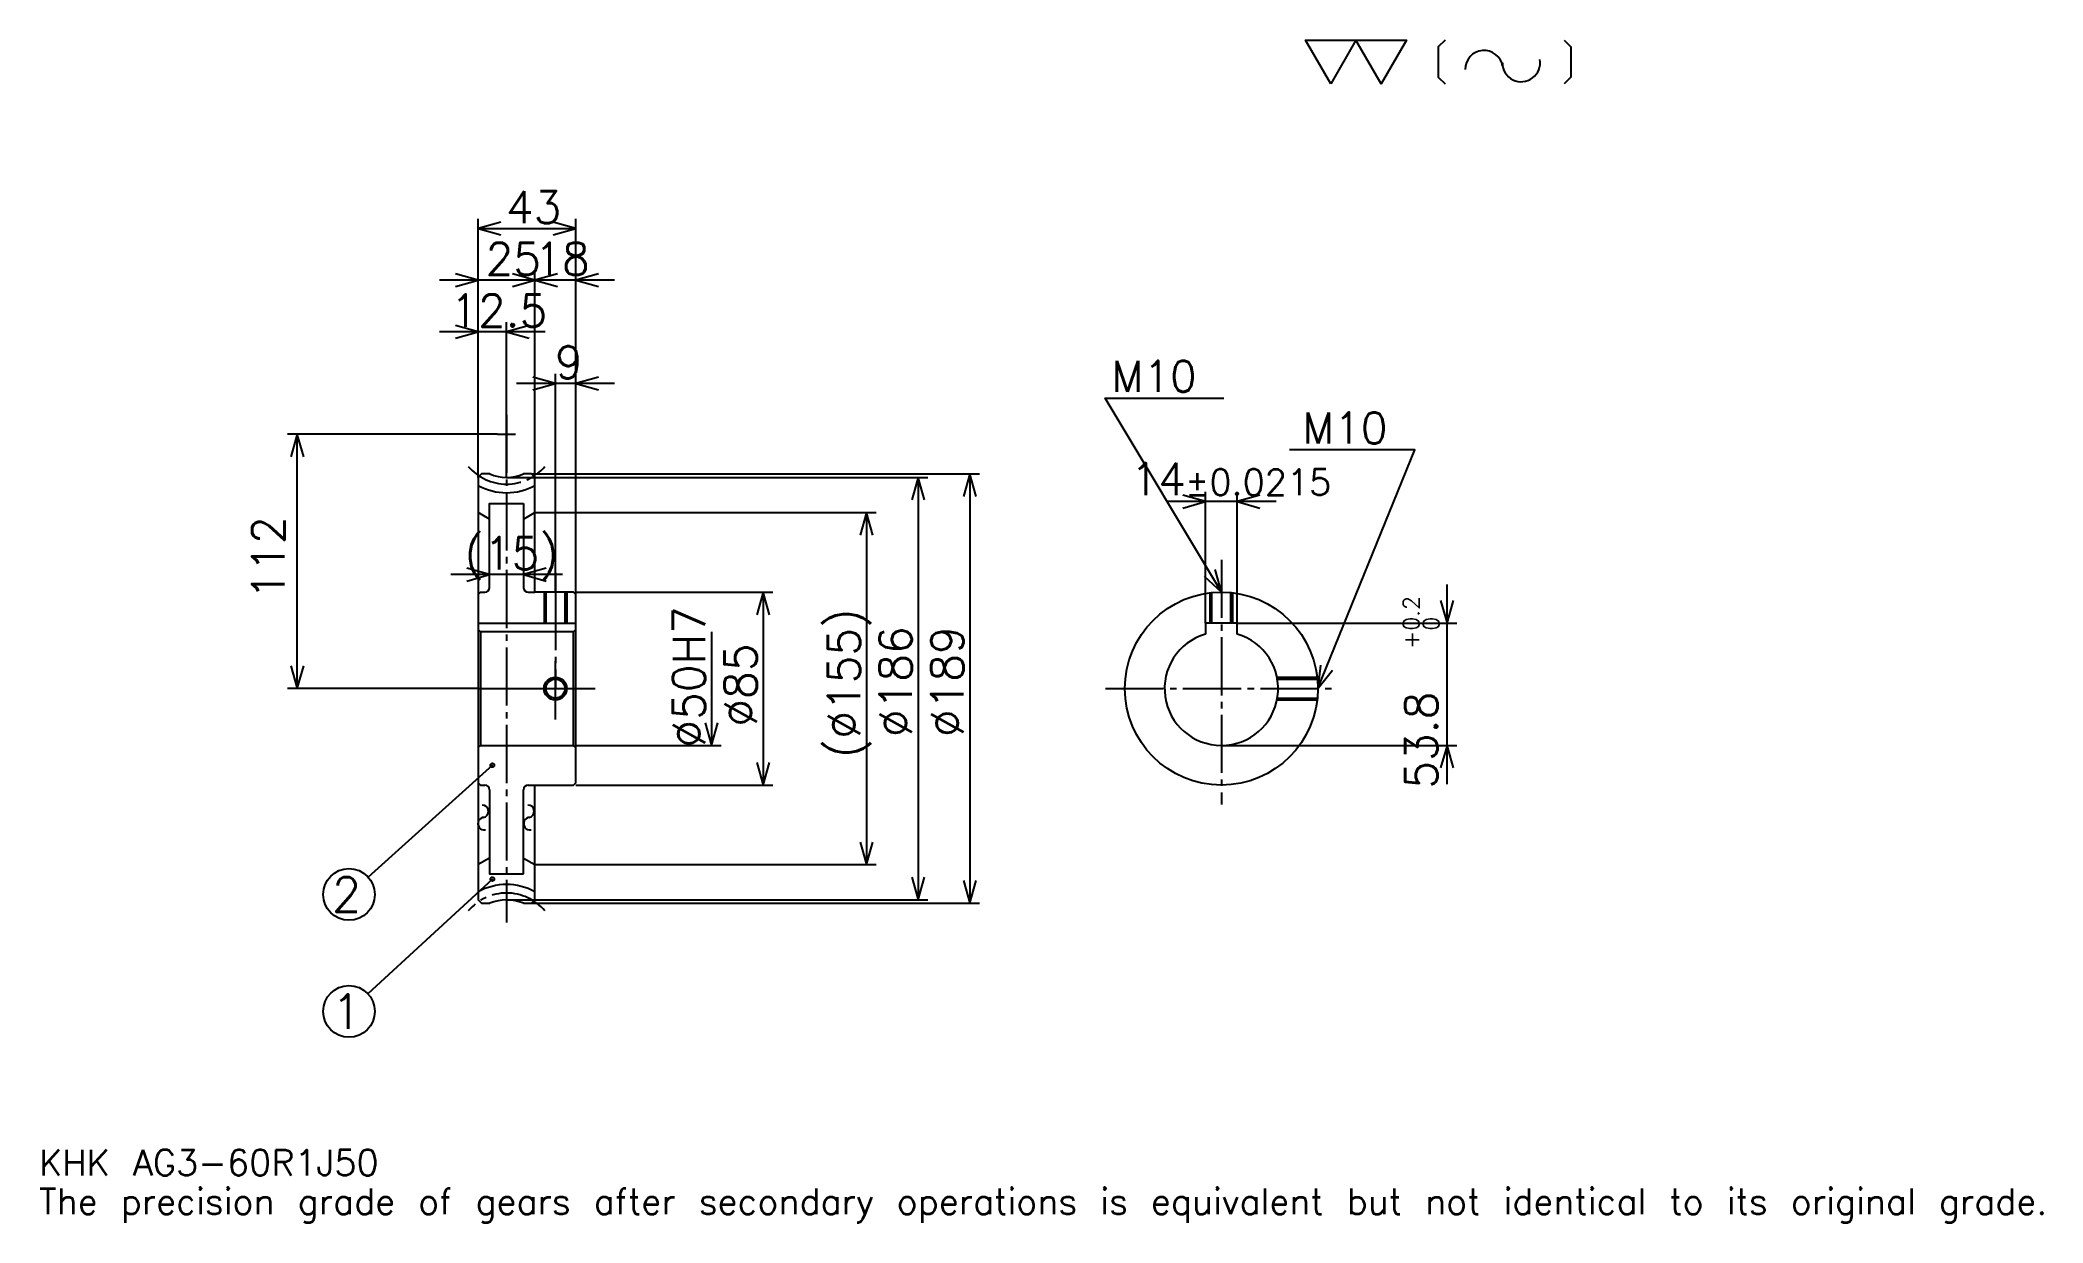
# Model space of a CAD drawing. Extents: x 29 to 911, y 10 to 531.
import ezdxf

# ---------------------------------------------------------------- set-up
doc = ezdxf.new("R2010")
doc.units = 0
doc.linetypes.add('DASHDOT', pattern=[34.133332, 25.6, -2.844444, 2.844444, -2.844444])
doc.layers.get('0').update_dxf_attribs({"linetype": 'CONTINUOUS'})
doc.layers.add('DASHDOT', color=6, linetype='DASHDOT')
doc.styles.add('KANJI', font='TXT', dxfattribs={"bigfont": 'BIGFONT'})

msp = doc.modelspace()

# ---------------------------------------------------------------- linework, layer by layer
at = {"color": 5}
for p, q in [((221.866684, 340.186127), (221.866684, 452.541687)), ((264.866699, 340.186127), (264.866699, 452.541687)), ((221.866684, 448.275024), (264.866699, 448.275024)), ((263.93335, 425.51947), (204.800018, 425.51947)), ((281.93335, 425.51947), (229.800018, 425.51947)), ((246.866684, 340.186127), (246.866684, 429.786133)), ((234.366684, 357.686127), (234.366684, 407.030579)), ((251.43335, 402.763916), (204.800018, 402.763916)), ((281.93335, 380.008362), (238.800018, 380.008362)), ((255.866684, 340.186127), (255.866684, 384.275024)), ((230.400024, 357.686127), (137.955566, 357.686127)), ((142.222229, 245.686127), (142.222229, 357.686127)), ((234.366684, 338.686127), (234.366684, 357.686127)), ((221.866684, 338.686127), (221.866684, 340.186127)), ((234.366684, 338.686127), (264.866699, 338.686127)), ((245.366684, 340.186127), (264.866699, 340.186127)), ((246.866684, 338.686127), (246.866684, 340.186127)), ((255.866684, 288.186127), (255.866684, 340.186127)), ((255.866684, 288.186127), (255.866684, 340.186127)), ((264.866699, 340.186127), (442.64447, 340.186127)), ((264.866699, 287.186127), (264.866699, 340.186127)), ((264.866699, 338.686127), (419.888916, 338.686127)), ((415.622253, 338.686127), (415.622253, 152.686127)), ((438.377808, 340.186127), (438.377808, 151.186127)), ((573.211121, 328.008362), (525.077759, 328.008362)), ((542.14447, 274.486115), (542.14447, 332.275024)), ((556.14447, 274.486115), (556.14447, 332.275024)), ((246.866684, 323.186127), (264.866699, 323.186127)), ((264.866699, 323.186127), (397.133362, 323.186127)), ((392.866699, 323.186127), (392.866699, 168.186127)), ((258.93335, 295.875), (209.800018, 295.875)), ((648.533325, 203.619461), (648.533325, 291.552795)), ((264.866699, 288.186127), (351.622253, 288.186127)), ((347.355591, 288.186127), (347.355591, 203.186127)), ((556.14447, 274.486115), (652.799988, 274.486115)), ((324.600037, 270.686127), (324.600037, 220.686127)), ((221.866684, 245.686127), (137.955566, 245.686127)), ((264.866699, 220.686127), (328.866699, 220.686127)), ((549.14447, 220.686127), (652.799988, 220.686127)), ((228.116684, 211.936127), (173.430573, 162.6633)), ((264.866699, 203.186127), (351.622253, 203.186127)), ((246.866684, 168.186127), (264.866699, 168.186127)), ((264.866699, 168.186127), (397.133362, 168.186127)), ((228.116684, 161.811127), (173.339417, 111.26326)), ((234.366684, 152.686127), (264.866699, 152.686127)), ((245.366684, 151.186127), (264.866699, 151.186127)), ((264.866699, 152.686127), (419.888916, 152.686127)), ((264.866699, 151.186127), (442.64447, 151.186127))]:
    msp.add_line(p, q, dxfattribs=at)
at = {"color": 4}
for p, q in [((241.866684, 327.186127), (241.866684, 290.186127)), ((226.866684, 320.299377), (221.866684, 323.186127)), ((241.866684, 320.299377), (246.866684, 323.186127)), ((243.866684, 288.186127), (246.866684, 288.186127)), ((221.866684, 274.486115), (264.866699, 274.486115)), ((264.866699, 271.686127), (263.866699, 270.686127)), ((221.866684, 219.686127), (222.866684, 220.686127)), ((264.866699, 219.686127), (263.866699, 220.686127)), ((243.866684, 203.186127), (246.866684, 203.186127)), ((241.866684, 164.186127), (241.866684, 201.186127)), ((226.866684, 171.072876), (221.866684, 168.186127)), ((241.866684, 171.072876), (246.866684, 168.186127))]:
    msp.add_line(p, q, dxfattribs=at)
at = {"color": 7}
for points in [[(597.333313, 512), (586.23999, 531.228455), (630.613281, 531.228455), (619.519958, 512), (608.426636, 531.228455), (597.333313, 512)], [(647.623108, 531.228455), (644.664856, 528.270203), (644.664856, 514.958252), (647.623108, 512)], [(700.131531, 531.228455), (703.089783, 528.270203), (703.089783, 514.958252), (700.131531, 512)]]:
    msp.add_lwpolyline(points, dxfattribs=at)
at = {"color": 5}
for points in [[(231.822235, 451.119476), (221.866684, 448.275024), (231.822235, 445.430573)], [(254.911133, 445.430573), (264.866699, 448.275024), (254.911133, 451.119476)], [(211.911133, 422.675018), (221.866684, 425.51947), (211.911133, 428.363922)], [(236.911133, 422.675018), (246.866684, 425.51947), (236.911133, 428.363922)], [(256.822235, 428.363922), (246.866684, 425.51947), (256.822235, 422.675018)], [(274.822235, 428.363922), (264.866699, 425.51947), (274.822235, 422.675018)], [(211.911133, 399.919434), (221.866684, 402.763916), (211.911133, 405.608337)], [(244.322235, 405.608337), (234.366684, 402.763916), (244.322235, 399.919434)], [(245.911133, 377.163879), (255.866684, 380.008362), (245.911133, 382.852783)], [(274.822235, 382.852783), (264.866699, 380.008362), (274.822235, 377.163879)], [(549.14447, 288.186127), (497.944458, 373.51947), (550.282227, 373.51947)], [(145.066681, 347.73056), (142.222229, 357.686127), (139.377792, 347.73056)], [(591.64447, 245.686127), (634.311157, 350.763916), (579.128906, 350.763916)], [(418.466675, 328.73056), (415.622253, 338.686127), (412.777771, 328.73056)], [(441.222229, 330.23056), (438.377808, 340.186127), (435.533325, 330.23056)], [(532.188904, 325.16391), (542.14447, 328.008362), (532.188904, 330.852783)], [(566.100037, 330.852783), (556.14447, 328.008362), (566.100037, 325.16391)], [(395.711121, 313.23056), (392.866699, 323.186127), (390.022217, 313.23056)], [(216.911133, 293.030579), (226.866684, 295.875), (216.911133, 298.719452)], [(251.822235, 298.719452), (241.866684, 295.875), (251.822235, 293.030579)], [(541.583252, 295.259491), (549.14447, 288.186127), (546.461487, 298.186401)], [(350.200012, 278.23056), (347.355591, 288.186127), (344.511139, 278.23056)], [(645.688904, 284.441681), (648.533325, 274.486115), (651.377808, 284.441681)], [(592.754456, 255.980392), (591.64447, 245.686127), (598.025391, 253.840134)], [(139.377792, 255.641678), (142.222229, 245.686127), (145.066681, 255.641678)], [(321.755585, 230.641678), (324.600037, 220.686127), (327.444458, 230.641678)], [(651.377808, 210.730576), (648.533325, 220.686127), (645.688904, 210.730576)], [(344.511139, 213.141678), (347.355591, 203.186127), (350.200012, 213.141678)], [(390.022217, 178.141693), (392.866699, 168.186127), (395.711121, 178.141693)], [(412.777771, 162.641693), (415.622253, 152.686127), (418.466675, 162.641693)], [(435.533325, 161.141693), (438.377808, 151.186127), (441.222229, 161.141693)]]:
    msp.add_lwpolyline(points, dxfattribs=at)
at = {"color": 4}
for points in [[(226.967361, 340.186127), (223.366684, 340.186127), (221.866684, 338.686127), (221.866684, 219.686127)], [(241.766006, 151.186127), (245.366684, 151.186127), (246.866684, 152.686127), (246.866684, 203.186127), (263.866699, 203.186127), (264.866699, 204.186127), (264.866699, 287.186127), (263.866699, 288.186127), (246.866684, 288.186127), (246.866684, 338.686127), (245.366684, 340.186127), (241.766006, 340.186127)], [(226.866684, 290.186127), (226.866684, 327.186127), (241.866684, 327.186127)], [(221.866684, 287.186127), (222.866684, 288.186127), (224.866684, 288.186127)], [(250.866684, 288.186127), (250.866684, 274.486115)], [(251.676682, 288.186127), (251.676682, 274.486115)], [(260.056671, 288.186127), (260.056671, 274.486115)], [(260.866699, 288.186127), (260.866699, 274.486115)], [(544.14447, 274.486115), (544.14447, 287.890991)], [(544.954468, 274.486115), (544.954468, 287.979065)], [(553.334473, 274.486115), (553.334473, 287.979065)], [(554.14447, 274.486115), (554.14447, 287.890991)], [(556.14447, 269.686127), (556.14447, 274.486115), (542.14447, 274.486115), (542.14447, 269.686127)], [(221.866684, 271.686127), (222.866684, 270.686127), (222.866684, 220.686127), (263.866699, 220.686127), (263.866699, 270.686127), (222.866684, 270.686127)], [(573.639343, 250.686127), (591.349304, 250.686127)], [(573.790833, 249.876129), (591.437439, 249.876129)], [(573.639343, 240.686127), (591.349304, 240.686127)], [(573.790833, 241.496124), (591.437439, 241.496124)], [(221.866684, 219.686127), (221.866684, 152.686127), (223.366684, 151.186127), (226.967361, 151.186127)], [(221.866684, 204.186127), (222.866684, 203.186127), (224.866684, 203.186127)], [(226.866684, 201.186127), (226.866684, 164.186127), (241.866684, 164.186127)]]:
    msp.add_lwpolyline(points, dxfattribs=at)
for centre, radius in [((549.14447, 245.686127), 42.5), ((255.866684, 245.686127), 4.19)]:
    msp.add_circle(centre, radius, dxfattribs=at)
at = {"color": 7}
msp.add_circle((255.866684, 245.686127), 5, dxfattribs=at)
at = {"color": 5}
for centre, radius in [((228.116684, 211.936127), 0.853333), ((164.977798, 155.047241), 11.377778), ((228.116684, 161.811127), 0.853333), ((164.977798, 103.547241), 11.377778)]:
    msp.add_circle(centre, radius, dxfattribs=at)
at = {"color": 7}
for centre, radius, start, end in [((664.817749, 518.320557), 8.32, 10, 180), ((681.204956, 521.210083), 8.32, 180, 10), ((223.583328, 191.662796), 2.773333, 280, 90), ((243.703323, 191.662796), 2.773333, 280, 90), ((224.546494, 186.200394), 2.773333, 90, 280), ((244.666489, 186.200394), 2.773333, 90, 280)]:
    msp.add_arc(centre, radius, start, end, dxfattribs=at)
at = {"color": 4}
for centre, radius, start, end in [((234.366684, 357.686127), 25.75, 240.95890009, 299.04109991), ((234.366684, 357.686127), 19, 247.080457927, 292.919542073), ((224.866684, 290.186127), 2, 270, 0), ((243.866684, 290.186127), 2, 180, 270), ((549.14447, 245.686127), 25, 106.260204555, 73.739795445), ((224.866684, 201.186127), 2, 0, 90), ((243.866684, 201.186127), 2, 90, 180), ((234.366684, 133.686127), 25.75, 60.95890009, 119.04109991), ((234.366684, 133.686127), 19, 67.080457927, 112.919542073)]:
    msp.add_arc(centre, radius, start, end, dxfattribs=at)
at = {"layer": 'DASHDOT', "color": 7}
for p, q in [((234.366684, 366.219452), (234.366684, 142.652802)), ((230.400024, 357.686127), (238.333344, 357.686127)), ((549.14447, 302.408356), (549.14447, 194.652802)), ((255.866684, 288.186127), (255.866684, 245.686127)), ((221.866684, 245.686127), (273.400024, 245.686127)), ((498.111145, 245.686127), (600.177795, 245.686127))]:
    msp.add_line(p, q, dxfattribs=at)
for points in [[(255.866684, 296.719452), (255.866684, 265.952789)], [(255.866684, 232.152786), (255.866684, 259.219452)], [(242.333344, 245.686127), (269.400024, 245.686127)]]:
    msp.add_lwpolyline(points, dxfattribs=at)
for centre, start, end in [((234.366684, 357.686127), 219.999998481, 320.000001519), ((234.366684, 133.686127), 39.999998481, 140.000001519)]:
    msp.add_arc(centre, 22, start, end, dxfattribs=at)

# ---------------------------------------------------------------- texts
at = {"color": 7, "style": 'KANJI'}
for s, height, p in [('43', 14.222222, (234.122238, 450.550598)), ('25', 14.222222, (225.122238, 427.795044)), ('18', 14.222222, (246.622238, 427.795044)), ('12.5', 14.222222, (209.627792, 405.039459)), ('9', 14.222222, (255.744461, 382.283905)), ('M10', 13.653334, (500.788879, 376.363892)), ('M10', 13.653334, (584.81781, 353.608337)), ('14', 14.222222, (509.1203, 330.852783)), ('%%p0.0215', 11.377778, (533.154114, 330.852783)), ('(15)', 14.222222, (215.877792, 298.150574)), ('2', 15.17037, (157.392609, 147.462067)), ('1', 15.17037, (157.392609, 95.962051)), ('KHK AG3-60R1J50', 11.377778, (28.444445, 31.288889)), ('The precision grade of gears after secondary operations is equivalent but not identical to its original grade.', 11.377778, (28.444445, 14.222222))]:
    msp.add_text(s, height=height, dxfattribs=at).set_placement(p)
for s, height, p in [('112', 14.222222, (136.533356, 284.975006)), ('0.2', 7.111111, (636.302246, 271.177338)), ('%%c50H7', 14.222222, (321.755585, 219.730576)), ('(%%c155)', 14.222222, (390.022217, 215.108353)), ('0', 7.111111, (645.119995, 271.177338)), ('%%c186', 14.222222, (412.777771, 224.352783)), ('%%c189', 14.222222, (435.533325, 224.352783)), ('+', 7.111111, (636.302246, 263.212891)), ('%%c85', 14.222222, (344.511139, 228.975006)), ('53.8', 14.222222, (644.266663, 201.653473))]:
    msp.add_text(s, height=height, rotation=90, dxfattribs=at).set_placement(p)

doc.saveas('drawing.dxf')
